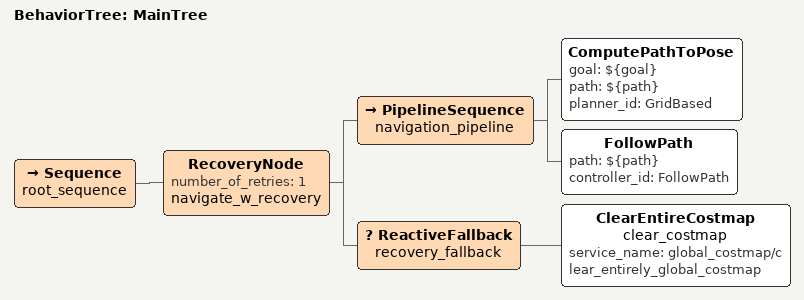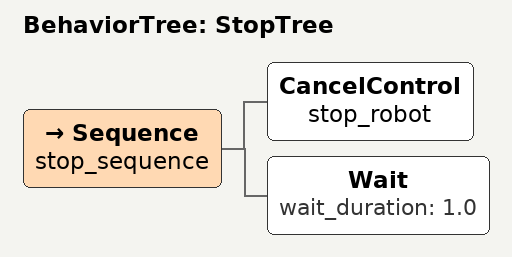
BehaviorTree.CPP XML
<?xml version="1.0"?>
<root main_tree_to_execute="MainTree">
  <!-- Main navigation tree -->
  <BehaviorTree ID="MainTree">
    <Sequence name="root_sequence">
      <RecoveryNode number_of_retries="1" name="navigate_w_recovery">
        <PipelineSequence name="navigation_pipeline">
          <ComputePathToPose goal="${goal}" path="${path}" planner_id="GridBased"/>
          <FollowPath path="${path}" controller_id="FollowPath"/>
        </PipelineSequence>
        <ReactiveFallback name="recovery_fallback">
          <ClearEntireCostmap name="clear_costmap" service_name="global_costmap/clear_entirely_global_costmap"/>
        </ReactiveFallback>
      </RecoveryNode>
    </Sequence>
  </BehaviorTree>

  <!-- Stop navigation tree -->
  <BehaviorTree ID="StopTree">
    <Sequence name="stop_sequence">
      <CancelControl name="stop_robot"/>
      <Wait wait_duration="1.0"/>
    </Sequence>
  </BehaviorTree>
</root>
